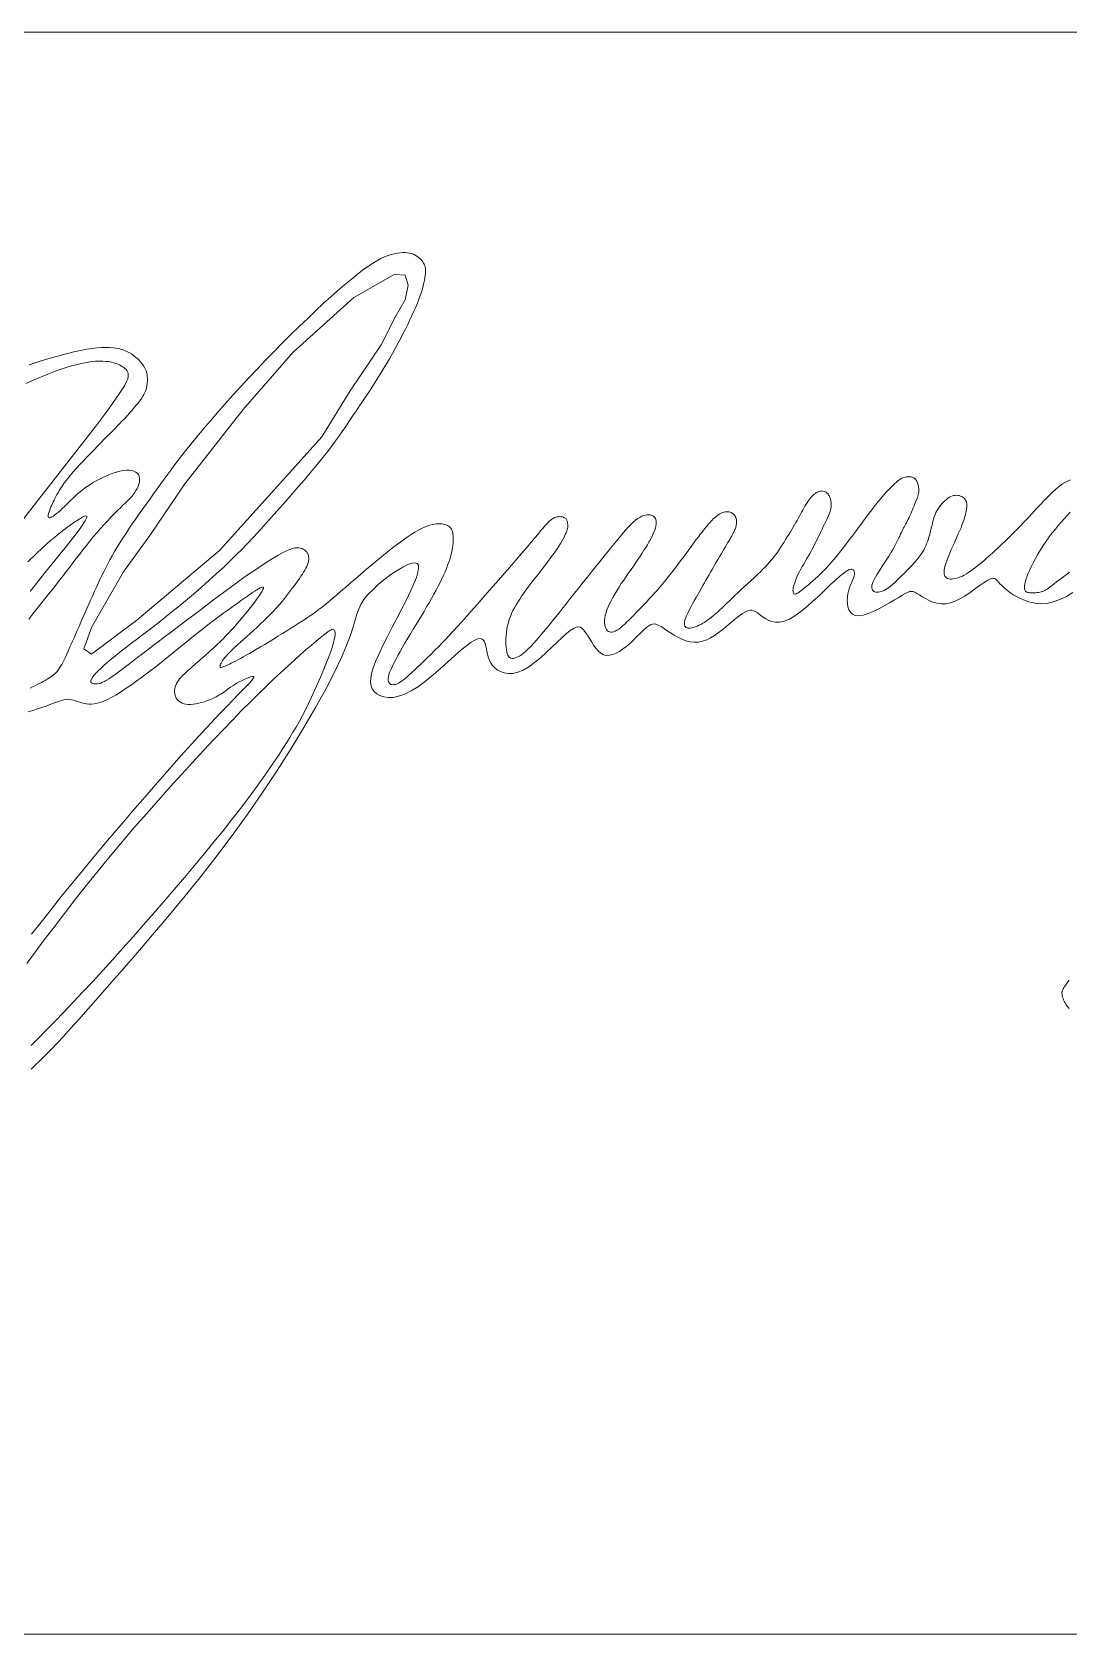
# Model space of a CAD drawing. Header units: millimetres. Extents: x -470 to 125, y -325 to 641.
# Drawn here: x 69.75 to 76.62, y -198.18 to -187.57 of the extents above; entities that cross this region are included whole.
import ezdxf

# ---------------------------------------------------------------- set-up
doc = ezdxf.new("R2010")
doc.units = ezdxf.units.MM
doc.header["$MEASUREMENT"] = 0
doc.layers.add('N2-TEXT02', color=2, linetype='Continuous', lineweight=20)

# ---------------------------------------------------------------- blocks, each defined once
blk = doc.blocks.new('X_KHUNGTEN A1$0$dangquang')
for points in [[(-11.476, 1.322), (-11.423, 1.39), (-11.369, 1.458), (-11.317, 1.523), (-11.266, 1.588), (-11.216, 1.651), (-11.167, 1.712), (-11.118, 1.773), (-11.071, 1.833), (-11.024, 1.893), (-10.978, 1.952), (-10.933, 2.011), (-10.889, 2.069), (-10.845, 2.128), (-10.8, 2.186), (-10.756, 2.243), (-10.711, 2.301), (-10.666, 2.358), (-10.619, 2.414), (-10.571, 2.47), (-10.523, 2.525), (-10.475, 2.579), (-10.427, 2.63), (-10.381, 2.679), (-10.337, 2.724), (-10.296, 2.766), (-10.258, 2.803), (-10.225, 2.836), (-10.194, 2.865), (-10.167, 2.89), (-10.143, 2.914), (-10.122, 2.936), (-10.102, 2.958), (-10.084, 2.981), (-10.067, 3.004), (-10.051, 3.03), (-10.036, 3.058), (-10.023, 3.087), (-10.013, 3.116), (-10.006, 3.144), (-10.002, 3.172), (-10.003, 3.199), (-10.008, 3.223), (-10.019, 3.244), (-10.035, 3.262), (-10.055, 3.277), (-10.081, 3.288), (-10.11, 3.296), (-10.143, 3.3), (-10.181, 3.3), (-10.221, 3.296), (-10.264, 3.288), (-10.31, 3.276), (-10.357, 3.261), (-10.405, 3.243), (-10.453, 3.223), (-10.5, 3.201), (-10.546, 3.178), (-10.589, 3.155), (-10.629, 3.132), (-10.667, 3.108), (-10.702, 3.085), (-10.735, 3.061), (-10.767, 3.036), (-10.797, 3.011), (-10.827, 2.986), (-10.857, 2.959), (-10.886, 2.931), (-10.916, 2.903), (-10.946, 2.874), (-10.975, 2.846), (-11.003, 2.818), (-11.031, 2.792), (-11.057, 2.767), (-11.083, 2.744), (-11.107, 2.724), (-11.13, 2.706), (-11.15, 2.691), (-11.169, 2.68), (-11.185, 2.672), (-11.198, 2.667), (-11.208, 2.667), (-11.216, 2.671), (-11.219, 2.679), (-11.22, 2.692), (-11.218, 2.707), (-11.213, 2.725), (-11.207, 2.746), (-11.199, 2.768), (-11.191, 2.79), (-11.182, 2.813), (-11.172, 2.836), (-11.162, 2.858), (-11.152, 2.881), (-11.141, 2.904), (-11.129, 2.927), (-11.117, 2.951), (-11.103, 2.976), (-11.088, 3.002), (-11.072, 3.03), (-11.053, 3.059), (-11.033, 3.09), (-11.01, 3.123), (-10.984, 3.158), (-10.955, 3.195), (-10.922, 3.235), (-10.886, 3.278), (-10.845, 3.325), (-10.801, 3.373), (-10.754, 3.423), (-10.706, 3.474), (-10.657, 3.524), (-10.608, 3.574), (-10.561, 3.623), (-10.515, 3.669), (-10.473, 3.712), (-10.433, 3.752), (-10.395, 3.789), (-10.36, 3.825), (-10.327, 3.858), (-10.296, 3.89), (-10.266, 3.922), (-10.237, 3.952), (-10.209, 3.981), (-10.182, 4.011), (-10.157, 4.039), (-10.132, 4.067), (-10.108, 4.094), (-10.086, 4.12), (-10.064, 4.146), (-10.044, 4.17), (-10.024, 4.193), (-10.006, 4.216), (-9.989, 4.239), (-9.973, 4.261), (-9.959, 4.284), (-9.945, 4.308), (-9.933, 4.334), (-9.922, 4.361), (-9.913, 4.391), (-9.906, 4.422), (-9.9, 4.454), (-9.897, 4.488), (-9.897, 4.522), (-9.9, 4.557), (-9.907, 4.591), (-9.917, 4.625), (-9.932, 4.658), (-9.95, 4.69), (-9.972, 4.72), (-9.996, 4.749), (-10.023, 4.777), (-10.052, 4.802), (-10.082, 4.825), (-10.112, 4.847), (-10.143, 4.866), (-10.175, 4.882), (-10.209, 4.896), (-10.243, 4.908), (-10.28, 4.918), (-10.319, 4.926), (-10.361, 4.931), (-10.406, 4.934), (-10.455, 4.935), (-10.509, 4.933), (-10.567, 4.929), (-10.633, 4.921), (-10.706, 4.909), (-10.787, 4.894), (-10.877, 4.874), (-10.978, 4.849), (-11.09, 4.819), (-11.211, 4.785), (-11.34, 4.746), (-11.474, 4.703)], [(-11.515, 4.454), (-11.374, 4.517), (-11.247, 4.569), (-11.134, 4.614), (-11.031, 4.65), (-10.938, 4.68), (-10.853, 4.704), (-10.777, 4.722), (-10.707, 4.736), (-10.644, 4.745), (-10.588, 4.751), (-10.536, 4.753), (-10.49, 4.752), (-10.448, 4.749), (-10.411, 4.745), (-10.376, 4.738), (-10.346, 4.73), (-10.318, 4.722), (-10.293, 4.712), (-10.27, 4.701), (-10.249, 4.69), (-10.23, 4.678), (-10.212, 4.667), (-10.197, 4.654), (-10.183, 4.641), (-10.171, 4.626), (-10.163, 4.61), (-10.157, 4.592), (-10.154, 4.571), (-10.155, 4.547), (-10.16, 4.518), (-10.175, 4.479), (-10.205, 4.423), (-10.255, 4.343), (-10.332, 4.232), (-10.44, 4.082), (-10.586, 3.888), (-10.775, 3.642), (-11.01, 3.34), (-11.281, 2.995), (-11.576, 2.621)], [(-11.49, 2.083), (-11.384, 2.186), (-11.285, 2.278), (-11.192, 2.36), (-11.106, 2.432), (-11.027, 2.495), (-10.957, 2.548), (-10.895, 2.592), (-10.841, 2.628), (-10.797, 2.655), (-10.762, 2.675), (-10.735, 2.688), (-10.717, 2.693), (-10.706, 2.692), (-10.703, 2.685), (-10.706, 2.671), (-10.714, 2.653), (-10.728, 2.629), (-10.746, 2.6), (-10.768, 2.566), (-10.795, 2.528), (-10.826, 2.486), (-10.861, 2.439), (-10.9, 2.388), (-10.943, 2.333), (-10.99, 2.274), (-11.04, 2.211), (-11.094, 2.145), (-11.15, 2.076), (-11.209, 2.004), (-11.269, 1.93), (-11.331, 1.852), (-11.394, 1.773), (-11.457, 1.692)], [(-11.487, 0.088), (-11.424, 0.107), (-11.362, 0.126), (-11.302, 0.146), (-11.247, 0.165), (-11.195, 0.184), (-11.15, 0.201), (-11.109, 0.215), (-11.073, 0.228), (-11.041, 0.238), (-11.012, 0.246), (-10.984, 0.251), (-10.958, 0.254), (-10.933, 0.253), (-10.907, 0.249), (-10.881, 0.242), (-10.855, 0.233), (-10.828, 0.224), (-10.8, 0.214), (-10.771, 0.205), (-10.741, 0.197), (-10.71, 0.192), (-10.678, 0.189), (-10.644, 0.189), (-10.607, 0.193), (-10.568, 0.201), (-10.527, 0.213), (-10.481, 0.23), (-10.432, 0.252), (-10.379, 0.279), (-10.321, 0.311), (-10.259, 0.349), (-10.193, 0.392), (-10.124, 0.439), (-10.051, 0.49), (-9.976, 0.545), (-9.899, 0.604), (-9.82, 0.665), (-9.739, 0.728), (-9.657, 0.793), (-9.575, 0.859), (-9.494, 0.925), (-9.414, 0.989), (-9.335, 1.053), (-9.26, 1.114), (-9.187, 1.171), (-9.119, 1.225), (-9.054, 1.274), (-8.993, 1.32), (-8.935, 1.363), (-8.88, 1.404), (-8.828, 1.441), (-8.779, 1.477), (-8.732, 1.51), (-8.687, 1.542), (-8.645, 1.572), (-8.605, 1.6), (-8.567, 1.627), (-8.532, 1.651), (-8.5, 1.673), (-8.47, 1.692), (-8.443, 1.709), (-8.419, 1.724), (-8.398, 1.735), (-8.381, 1.743), (-8.368, 1.746), (-8.359, 1.746), (-8.355, 1.74), (-8.356, 1.73), (-8.362, 1.713), (-8.374, 1.691), (-8.39, 1.664), (-8.412, 1.632), (-8.437, 1.596), (-8.465, 1.557), (-8.496, 1.516), (-8.528, 1.474), (-8.562, 1.431), (-8.597, 1.388), (-8.632, 1.345), (-8.667, 1.303), (-8.704, 1.261), (-8.74, 1.219), (-8.778, 1.178), (-8.816, 1.138), (-8.854, 1.098), (-8.893, 1.058), (-8.932, 1.02), (-8.971, 0.982), (-9.01, 0.945), (-9.049, 0.91), (-9.087, 0.875), (-9.125, 0.841), (-9.162, 0.809), (-9.198, 0.778), (-9.232, 0.748), (-9.265, 0.72), (-9.297, 0.692), (-9.327, 0.666), (-9.355, 0.641), (-9.382, 0.617), (-9.407, 0.593), (-9.43, 0.571), (-9.451, 0.549), (-9.47, 0.528), (-9.486, 0.506), (-9.5, 0.485), (-9.513, 0.464), (-9.522, 0.442), (-9.53, 0.419), (-9.535, 0.396), (-9.537, 0.372), (-9.537, 0.349), (-9.534, 0.325), (-9.529, 0.303), (-9.521, 0.281), (-9.51, 0.262), (-9.496, 0.244), (-9.48, 0.228), (-9.46, 0.215), (-9.438, 0.204), (-9.414, 0.196), (-9.386, 0.191), (-9.357, 0.187), (-9.325, 0.187), (-9.291, 0.189), (-9.255, 0.194), (-9.217, 0.201), (-9.178, 0.21), (-9.138, 0.222), (-9.099, 0.236), (-9.059, 0.251), (-9.021, 0.268), (-8.984, 0.287), (-8.949, 0.307), (-8.915, 0.327), (-8.883, 0.349), (-8.853, 0.371), (-8.823, 0.392), (-8.793, 0.414), (-8.764, 0.434), (-8.735, 0.453), (-8.706, 0.471), (-8.677, 0.487), (-8.649, 0.502), (-8.621, 0.515), (-8.595, 0.526), (-8.57, 0.536), (-8.547, 0.545), (-8.526, 0.552), (-8.509, 0.557), (-8.494, 0.559), (-8.485, 0.558), (-8.481, 0.553), (-8.483, 0.542), (-8.494, 0.526), (-8.512, 0.502), (-8.541, 0.47), (-8.58, 0.429), (-8.629, 0.378), (-8.69, 0.316), (-8.762, 0.243), (-8.846, 0.156), (-8.943, 0.056), (-9.051, -0.059), (-9.173, -0.19), (-9.307, -0.337), (-9.452, -0.498), (-9.605, -0.671), (-9.765, -0.853), (-9.93, -1.042), (-10.097, -1.235), (-10.263, -1.43), (-10.428, -1.625), (-10.588, -1.816), (-10.744, -2.004), (-10.894, -2.187), (-11.04, -2.366), (-11.18, -2.54), (-11.314, -2.709), (-11.442, -2.871)], [(-11.447, -4.664), (-11.424, -4.643), (-11.401, -4.622), (-11.377, -4.6), (-11.349, -4.574), (-11.316, -4.543), (-11.276, -4.503), (-11.228, -4.454), (-11.17, -4.393), (-11.1, -4.318), (-11.017, -4.229), (-10.922, -4.125), (-10.813, -4.004), (-10.69, -3.867), (-10.553, -3.712), (-10.401, -3.54), (-10.234, -3.348), (-10.051, -3.138), (-9.856, -2.91), (-9.65, -2.667), (-9.438, -2.41), (-9.221, -2.141), (-9.002, -1.862), (-8.786, -1.576), (-8.573, -1.283), (-8.368, -0.987), (-8.172, -0.692), (-7.988, -0.402), (-7.818, -0.122), (-7.664, 0.144), (-7.527, 0.391), (-7.411, 0.614), (-7.318, 0.808), (-7.248, 0.971), (-7.197, 1.105), (-7.161, 1.216), (-7.134, 1.308), (-7.111, 1.385), (-7.088, 1.453), (-7.059, 1.517), (-7.019, 1.58), (-6.964, 1.646), (-6.897, 1.715), (-6.822, 1.784), (-6.741, 1.851), (-6.658, 1.912), (-6.577, 1.967), (-6.502, 2.012), (-6.436, 2.046), (-6.381, 2.066), (-6.34, 2.071), (-6.311, 2.062), (-6.294, 2.038), (-6.29, 1.999), (-6.299, 1.945), (-6.32, 1.876), (-6.353, 1.791), (-6.398, 1.691), (-6.453, 1.578), (-6.514, 1.457), (-6.579, 1.331), (-6.645, 1.204), (-6.709, 1.079), (-6.769, 0.961), (-6.82, 0.852), (-6.862, 0.756), (-6.894, 0.672), (-6.916, 0.599), (-6.928, 0.536), (-6.93, 0.482), (-6.923, 0.435), (-6.907, 0.395), (-6.882, 0.36), (-6.848, 0.329), (-6.805, 0.304), (-6.755, 0.287), (-6.696, 0.278), (-6.63, 0.28), (-6.556, 0.295), (-6.475, 0.323), (-6.388, 0.366), (-6.294, 0.426), (-6.196, 0.499), (-6.097, 0.58), (-5.998, 0.666), (-5.902, 0.752), (-5.811, 0.833), (-5.728, 0.907), (-5.655, 0.967), (-5.593, 1.012), (-5.543, 1.041), (-5.502, 1.057), (-5.47, 1.061), (-5.445, 1.054), (-5.427, 1.039), (-5.413, 1.018), (-5.403, 0.991), (-5.396, 0.961), (-5.389, 0.928), (-5.383, 0.893), (-5.376, 0.856), (-5.366, 0.819), (-5.353, 0.782), (-5.335, 0.745), (-5.312, 0.71), (-5.282, 0.676), (-5.245, 0.647), (-5.201, 0.622), (-5.152, 0.605), (-5.097, 0.597), (-5.036, 0.599), (-4.971, 0.614), (-4.901, 0.642), (-4.826, 0.686), (-4.749, 0.742), (-4.671, 0.807), (-4.593, 0.876), (-4.518, 0.947), (-4.447, 1.015), (-4.381, 1.077), (-4.323, 1.13), (-4.273, 1.17), (-4.231, 1.198), (-4.195, 1.213), (-4.164, 1.218), (-4.138, 1.213), (-4.113, 1.198), (-4.091, 1.175), (-4.068, 1.144), (-4.044, 1.107), (-4.018, 1.065), (-3.992, 1.021), (-3.963, 0.976), (-3.933, 0.935), (-3.9, 0.898), (-3.866, 0.868), (-3.829, 0.847), (-3.79, 0.838), (-3.749, 0.839), (-3.706, 0.849), (-3.663, 0.867), (-3.619, 0.892), (-3.576, 0.921), (-3.533, 0.954), (-3.491, 0.989), (-3.451, 1.025), (-3.413, 1.061), (-3.377, 1.097), (-3.343, 1.131), (-3.31, 1.162), (-3.28, 1.19), (-3.252, 1.214), (-3.226, 1.233), (-3.203, 1.247), (-3.18, 1.254), (-3.158, 1.257), (-3.136, 1.254), (-3.112, 1.246), (-3.085, 1.233), (-3.056, 1.216), (-3.021, 1.193), (-2.982, 1.167), (-2.939, 1.138), (-2.891, 1.108), (-2.841, 1.079), (-2.788, 1.054), (-2.733, 1.033), (-2.677, 1.018), (-2.622, 1.012), (-2.567, 1.015), (-2.512, 1.028), (-2.458, 1.047), (-2.406, 1.073), (-2.355, 1.104), (-2.305, 1.138), (-2.257, 1.174), (-2.211, 1.211), (-2.167, 1.247), (-2.126, 1.282), (-2.086, 1.315), (-2.049, 1.345), (-2.014, 1.372), (-1.982, 1.396), (-1.952, 1.415), (-1.924, 1.428), (-1.899, 1.437), (-1.876, 1.44), (-1.855, 1.438), (-1.833, 1.432), (-1.811, 1.421), (-1.788, 1.407), (-1.764, 1.39), (-1.736, 1.369), (-1.706, 1.346), (-1.671, 1.323), (-1.633, 1.303), (-1.589, 1.287), (-1.54, 1.278), (-1.486, 1.279), (-1.425, 1.293), (-1.357, 1.321), (-1.283, 1.365), (-1.204, 1.422), (-1.122, 1.489), (-1.039, 1.562), (-0.958, 1.637), (-0.88, 1.711), (-0.809, 1.779), (-0.745, 1.839), (-0.692, 1.887), (-0.648, 1.924), (-0.612, 1.951), (-0.583, 1.969), (-0.56, 1.98), (-0.542, 1.985), (-0.528, 1.985), (-0.517, 1.981), (-0.508, 1.975), (-0.501, 1.967), (-0.496, 1.956), (-0.493, 1.943), (-0.492, 1.928), (-0.493, 1.911), (-0.497, 1.892), (-0.504, 1.871), (-0.513, 1.847), (-0.524, 1.821), (-0.536, 1.793), (-0.548, 1.763), (-0.56, 1.73), (-0.571, 1.694), (-0.579, 1.656), (-0.585, 1.615), (-0.588, 1.572), (-0.586, 1.528), (-0.579, 1.485), (-0.566, 1.446), (-0.546, 1.412), (-0.518, 1.386), (-0.481, 1.37), (-0.434, 1.365), (-0.377, 1.374), (-0.311, 1.394), (-0.241, 1.423), (-0.168, 1.458), (-0.095, 1.497), (-0.024, 1.537), (0.041, 1.576), (0.097, 1.61), (0.144, 1.639), (0.182, 1.661), (0.213, 1.676), (0.239, 1.686), (0.263, 1.689), (0.286, 1.686), (0.31, 1.677), (0.339, 1.662), (0.372, 1.642), (0.411, 1.618), (0.454, 1.593), (0.502, 1.569), (0.553, 1.547), (0.608, 1.532), (0.665, 1.523), (0.725, 1.524), (0.786, 1.537), (0.848, 1.559), (0.91, 1.589), (0.971, 1.624), (1.029, 1.662), (1.084, 1.701), (1.136, 1.739), (1.182, 1.772), (1.222, 1.801), (1.256, 1.823), (1.285, 1.84), (1.31, 1.853), (1.331, 1.86), (1.349, 1.864), (1.364, 1.863), (1.377, 1.859), (1.388, 1.852), (1.399, 1.842), (1.411, 1.828), (1.426, 1.811), (1.444, 1.791), (1.467, 1.767), (1.496, 1.74), (1.532, 1.709), (1.577, 1.675), (1.63, 1.64), (1.691, 1.606), (1.757, 1.575), (1.829, 1.55), (1.906, 1.533), (1.986, 1.525), (2.069, 1.53), (2.154, 1.549), (2.241, 1.581), (2.328, 1.623), (2.415, 1.673)], [(2.364, -3.483), (2.339, -3.517), (2.32, -3.544), (2.305, -3.566), (2.293, -3.583), (2.285, -3.598), (2.279, -3.609), (2.275, -3.619), (2.272, -3.627), (2.27, -3.635), (2.269, -3.643), (2.269, -3.651), (2.269, -3.659), (2.27, -3.667), (2.271, -3.675), (2.272, -3.684), (2.274, -3.692), (2.277, -3.702), (2.28, -3.711), (2.283, -3.721), (2.287, -3.732), (2.291, -3.742), (2.295, -3.752), (2.3, -3.763), (2.305, -3.773), (2.31, -3.783), (2.316, -3.793), (2.322, -3.803), (2.328, -3.812), (2.335, -3.822), (2.342, -3.831), (2.35, -3.84), (2.358, -3.849), (2.366, -3.858)], [(2.369, 1.944), (2.33, 1.915), (2.293, 1.888), (2.259, 1.862), (2.227, 1.837), (2.198, 1.815), (2.172, 1.794), (2.148, 1.776), (2.126, 1.759), (2.107, 1.744), (2.089, 1.731), (2.072, 1.719), (2.056, 1.709), (2.041, 1.701), (2.025, 1.694), (2.01, 1.688), (1.994, 1.683), (1.976, 1.679), (1.958, 1.676), (1.94, 1.674), (1.921, 1.672), (1.903, 1.671), (1.885, 1.671), (1.868, 1.671), (1.852, 1.671), (1.837, 1.672), (1.824, 1.673), (1.812, 1.676), (1.802, 1.679), (1.793, 1.684), (1.786, 1.691), (1.78, 1.7), (1.775, 1.711), (1.772, 1.725), (1.77, 1.742), (1.771, 1.762), (1.774, 1.786), (1.779, 1.813), (1.788, 1.845), (1.8, 1.881), (1.816, 1.922), (1.835, 1.967), (1.859, 2.017), (1.886, 2.07), (1.915, 2.126), (1.948, 2.183), (1.983, 2.241), (2.02, 2.299), (2.059, 2.357), (2.099, 2.413), (2.14, 2.467), (2.182, 2.519), (2.223, 2.569), (2.264, 2.616), (2.304, 2.661), (2.341, 2.703), (2.377, 2.742)], [(2.383, 3.174), (2.351, 3.162), (2.316, 3.144), (2.278, 3.121), (2.236, 3.09), (2.19, 3.052), (2.141, 3.007), (2.09, 2.956), (2.037, 2.902), (1.983, 2.845), (1.928, 2.786), (1.873, 2.727), (1.818, 2.669), (1.765, 2.613), (1.714, 2.559), (1.663, 2.507), (1.614, 2.458), (1.566, 2.41), (1.519, 2.364), (1.473, 2.32), (1.428, 2.278), (1.385, 2.237), (1.343, 2.198), (1.302, 2.161), (1.262, 2.126), (1.224, 2.093), (1.187, 2.062), (1.152, 2.034), (1.118, 2.007), (1.086, 1.983), (1.055, 1.961), (1.025, 1.941), (0.997, 1.923), (0.97, 1.907), (0.944, 1.894), (0.918, 1.882), (0.893, 1.872), (0.869, 1.864), (0.846, 1.859), (0.823, 1.855), (0.802, 1.853), (0.782, 1.853), (0.764, 1.856), (0.748, 1.861), (0.733, 1.868), (0.722, 1.878), (0.712, 1.891), (0.705, 1.906), (0.701, 1.925), (0.7, 1.946), (0.701, 1.972), (0.707, 2.001), (0.715, 2.034), (0.727, 2.071), (0.741, 2.111), (0.759, 2.154), (0.777, 2.199), (0.797, 2.245), (0.818, 2.291), (0.838, 2.336), (0.858, 2.38), (0.877, 2.422), (0.894, 2.462), (0.911, 2.501), (0.926, 2.537), (0.939, 2.572), (0.952, 2.606), (0.963, 2.638), (0.973, 2.669), (0.982, 2.699), (0.99, 2.728), (0.996, 2.755), (1, 2.781), (1.003, 2.806), (1.004, 2.829), (1.003, 2.851), (0.999, 2.871), (0.993, 2.889), (0.985, 2.905), (0.975, 2.919), (0.963, 2.932), (0.95, 2.942), (0.935, 2.951), (0.919, 2.958), (0.903, 2.963), (0.886, 2.966), (0.868, 2.968), (0.849, 2.967), (0.831, 2.964), (0.811, 2.959), (0.792, 2.951), (0.772, 2.941), (0.752, 2.929), (0.731, 2.913), (0.711, 2.896), (0.691, 2.876), (0.672, 2.855), (0.653, 2.833), (0.636, 2.81), (0.62, 2.786), (0.606, 2.762), (0.593, 2.738), (0.582, 2.714), (0.573, 2.691), (0.565, 2.667), (0.558, 2.644), (0.552, 2.62), (0.546, 2.596), (0.54, 2.572), (0.534, 2.548), (0.528, 2.524), (0.522, 2.499), (0.516, 2.474), (0.509, 2.449), (0.502, 2.424), (0.495, 2.399), (0.487, 2.373), (0.478, 2.348), (0.469, 2.322), (0.458, 2.295), (0.445, 2.268), (0.43, 2.239), (0.412, 2.21), (0.391, 2.178), (0.367, 2.145), (0.338, 2.11), (0.307, 2.073), (0.273, 2.036), (0.238, 1.998), (0.201, 1.961), (0.166, 1.925), (0.131, 1.891), (0.098, 1.859), (0.067, 1.83), (0.039, 1.804), (0.013, 1.781), (-0.012, 1.76), (-0.034, 1.742), (-0.056, 1.727), (-0.077, 1.713), (-0.097, 1.702), (-0.117, 1.693), (-0.137, 1.687), (-0.155, 1.682), (-0.173, 1.679), (-0.19, 1.679), (-0.206, 1.68), (-0.22, 1.684), (-0.233, 1.69), (-0.243, 1.697), (-0.252, 1.707), (-0.258, 1.72), (-0.261, 1.735), (-0.261, 1.752), (-0.259, 1.772), (-0.253, 1.794), (-0.243, 1.82), (-0.23, 1.848), (-0.213, 1.879), (-0.194, 1.911), (-0.173, 1.945), (-0.15, 1.98), (-0.127, 2.015), (-0.104, 2.05), (-0.081, 2.084), (-0.06, 2.117), (-0.04, 2.149), (-0.02, 2.18), (-0.002, 2.21), (0.015, 2.239), (0.031, 2.267), (0.046, 2.295), (0.06, 2.322), (0.074, 2.348), (0.087, 2.375), (0.099, 2.4), (0.111, 2.425), (0.122, 2.449), (0.133, 2.472), (0.143, 2.494), (0.153, 2.514), (0.163, 2.534), (0.173, 2.553), (0.183, 2.572), (0.193, 2.59), (0.204, 2.609), (0.214, 2.629), (0.224, 2.649), (0.235, 2.672), (0.246, 2.696), (0.257, 2.721), (0.269, 2.747), (0.28, 2.774), (0.291, 2.801), (0.302, 2.827), (0.312, 2.853), (0.322, 2.876), (0.33, 2.899), (0.338, 2.919), (0.345, 2.938), (0.351, 2.957), (0.356, 2.974), (0.36, 2.99), (0.363, 3.007), (0.365, 3.023), (0.365, 3.039), (0.364, 3.056), (0.362, 3.072), (0.36, 3.088), (0.356, 3.103), (0.352, 3.118), (0.347, 3.132), (0.342, 3.145), (0.337, 3.157), (0.331, 3.167), (0.324, 3.177), (0.317, 3.185), (0.308, 3.193), (0.299, 3.199), (0.288, 3.204), (0.276, 3.208), (0.263, 3.212), (0.249, 3.214), (0.233, 3.215), (0.217, 3.215), (0.2, 3.213), (0.183, 3.21), (0.165, 3.205), (0.148, 3.198), (0.131, 3.19), (0.114, 3.179), (0.097, 3.167), (0.08, 3.154), (0.062, 3.139), (0.045, 3.123), (0.027, 3.106), (0.008, 3.087), (-0.011, 3.068), (-0.031, 3.048), (-0.051, 3.026), (-0.073, 3.003), (-0.095, 2.978), (-0.118, 2.952), (-0.142, 2.924), (-0.167, 2.894), (-0.193, 2.861), (-0.22, 2.827), (-0.249, 2.79), (-0.278, 2.752), (-0.308, 2.712), (-0.339, 2.671), (-0.371, 2.628), (-0.403, 2.584), (-0.437, 2.539), (-0.471, 2.494), (-0.505, 2.448), (-0.54, 2.402), (-0.574, 2.356), (-0.608, 2.312), (-0.642, 2.269), (-0.675, 2.227), (-0.706, 2.187), (-0.737, 2.149), (-0.767, 2.113), (-0.797, 2.078), (-0.827, 2.044), (-0.857, 2.012), (-0.887, 1.98), (-0.918, 1.948), (-0.949, 1.917), (-0.981, 1.887), (-1.014, 1.857), (-1.045, 1.829), (-1.076, 1.802), (-1.105, 1.776), (-1.133, 1.753), (-1.159, 1.732), (-1.182, 1.713), (-1.203, 1.697), (-1.221, 1.684), (-1.238, 1.672), (-1.252, 1.664), (-1.265, 1.658), (-1.276, 1.654), (-1.285, 1.654), (-1.293, 1.655), (-1.299, 1.659), (-1.304, 1.666), (-1.308, 1.675), (-1.309, 1.687), (-1.31, 1.701), (-1.308, 1.718), (-1.305, 1.736), (-1.301, 1.757), (-1.294, 1.78), (-1.287, 1.805), (-1.277, 1.832), (-1.266, 1.861), (-1.253, 1.89), (-1.239, 1.921), (-1.223, 1.953), (-1.206, 1.986), (-1.187, 2.019), (-1.167, 2.053), (-1.146, 2.089), (-1.125, 2.125), (-1.103, 2.162), (-1.081, 2.2), (-1.06, 2.24), (-1.038, 2.28), (-1.017, 2.321), (-0.997, 2.362), (-0.978, 2.402), (-0.959, 2.442), (-0.94, 2.48), (-0.923, 2.517), (-0.907, 2.551), (-0.891, 2.582), (-0.877, 2.611), (-0.864, 2.637), (-0.851, 2.662), (-0.841, 2.685), (-0.831, 2.707), (-0.822, 2.729), (-0.815, 2.75), (-0.81, 2.771), (-0.805, 2.792), (-0.803, 2.813), (-0.801, 2.833), (-0.801, 2.854), (-0.802, 2.873), (-0.805, 2.892), (-0.809, 2.91), (-0.814, 2.928), (-0.821, 2.944), (-0.829, 2.96), (-0.838, 2.974), (-0.848, 2.987), (-0.858, 2.998), (-0.869, 3.007), (-0.881, 3.014), (-0.893, 3.02), (-0.906, 3.023), (-0.919, 3.025), (-0.932, 3.024), (-0.945, 3.023), (-0.958, 3.019), (-0.972, 3.014), (-0.985, 3.008), (-0.999, 3.001), (-1.012, 2.992), (-1.026, 2.982), (-1.04, 2.971), (-1.053, 2.958), (-1.067, 2.943), (-1.081, 2.927), (-1.095, 2.909), (-1.109, 2.889), (-1.123, 2.868), (-1.137, 2.845), (-1.151, 2.821), (-1.166, 2.796), (-1.18, 2.77), (-1.195, 2.743), (-1.21, 2.716), (-1.225, 2.689), (-1.24, 2.661), (-1.256, 2.633), (-1.272, 2.605), (-1.289, 2.575), (-1.306, 2.545), (-1.324, 2.514), (-1.344, 2.482), (-1.364, 2.448), (-1.385, 2.413), (-1.407, 2.378), (-1.429, 2.343), (-1.452, 2.307), (-1.475, 2.272), (-1.499, 2.238), (-1.522, 2.204), (-1.546, 2.172), (-1.57, 2.141), (-1.594, 2.111), (-1.62, 2.08), (-1.648, 2.049), (-1.677, 2.018), (-1.709, 1.985), (-1.744, 1.95), (-1.783, 1.914), (-1.823, 1.875), (-1.866, 1.836), (-1.91, 1.796), (-1.954, 1.755), (-1.998, 1.715), (-2.041, 1.676), (-2.081, 1.638), (-2.12, 1.601), (-2.156, 1.566), (-2.19, 1.533), (-2.222, 1.501), (-2.253, 1.471), (-2.283, 1.442), (-2.313, 1.415), (-2.341, 1.389), (-2.37, 1.365), (-2.399, 1.342), (-2.427, 1.32), (-2.455, 1.301), (-2.483, 1.282), (-2.51, 1.266), (-2.536, 1.251), (-2.561, 1.238), (-2.586, 1.227), (-2.609, 1.217), (-2.631, 1.21), (-2.652, 1.205), (-2.671, 1.201), (-2.689, 1.2), (-2.705, 1.201), (-2.719, 1.204), (-2.731, 1.21), (-2.741, 1.218), (-2.748, 1.229), (-2.753, 1.243), (-2.754, 1.26), (-2.753, 1.281), (-2.747, 1.305), (-2.739, 1.333), (-2.726, 1.366), (-2.709, 1.402), (-2.69, 1.441), (-2.669, 1.481), (-2.646, 1.523), (-2.623, 1.566), (-2.599, 1.608), (-2.575, 1.65), (-2.552, 1.69), (-2.53, 1.728), (-2.509, 1.766), (-2.488, 1.803), (-2.467, 1.839), (-2.447, 1.874), (-2.426, 1.91), (-2.406, 1.946), (-2.385, 1.982), (-2.364, 2.019), (-2.343, 2.055), (-2.322, 2.091), (-2.302, 2.126), (-2.282, 2.16), (-2.262, 2.194), (-2.244, 2.225), (-2.226, 2.255), (-2.209, 2.283), (-2.194, 2.31), (-2.179, 2.335), (-2.165, 2.359), (-2.152, 2.381), (-2.14, 2.402), (-2.129, 2.421), (-2.119, 2.439), (-2.11, 2.456), (-2.102, 2.472), (-2.094, 2.487), (-2.087, 2.502), (-2.081, 2.516), (-2.076, 2.53), (-2.071, 2.544), (-2.067, 2.558), (-2.064, 2.572), (-2.061, 2.586), (-2.06, 2.6), (-2.059, 2.615), (-2.06, 2.629), (-2.062, 2.643), (-2.065, 2.657), (-2.07, 2.671), (-2.077, 2.684), (-2.085, 2.697), (-2.094, 2.709), (-2.105, 2.72), (-2.117, 2.729), (-2.13, 2.737), (-2.144, 2.743), (-2.16, 2.747), (-2.177, 2.749), (-2.194, 2.749), (-2.212, 2.747), (-2.23, 2.743), (-2.249, 2.737), (-2.267, 2.729), (-2.285, 2.72), (-2.303, 2.709), (-2.32, 2.696), (-2.337, 2.683), (-2.353, 2.668), (-2.37, 2.653), (-2.386, 2.636), (-2.401, 2.62), (-2.417, 2.603), (-2.432, 2.586), (-2.447, 2.568), (-2.464, 2.549), (-2.481, 2.528), (-2.499, 2.505), (-2.52, 2.479), (-2.543, 2.45), (-2.568, 2.416), (-2.596, 2.378), (-2.627, 2.336), (-2.66, 2.292), (-2.695, 2.244), (-2.731, 2.195), (-2.768, 2.146), (-2.805, 2.096), (-2.841, 2.047), (-2.877, 1.999), (-2.913, 1.953), (-2.948, 1.908), (-2.983, 1.864), (-3.018, 1.821), (-3.052, 1.779), (-3.087, 1.739), (-3.121, 1.699), (-3.156, 1.66), (-3.191, 1.622), (-3.226, 1.585), (-3.26, 1.548), (-3.295, 1.512), (-3.329, 1.477), (-3.362, 1.443), (-3.395, 1.409), (-3.427, 1.375), (-3.459, 1.343), (-3.49, 1.312), (-3.519, 1.283), (-3.548, 1.255), (-3.576, 1.23), (-3.602, 1.208), (-3.628, 1.189), (-3.652, 1.174), (-3.674, 1.162), (-3.696, 1.153), (-3.715, 1.149), (-3.734, 1.148), (-3.75, 1.15), (-3.766, 1.157), (-3.779, 1.167), (-3.791, 1.182), (-3.8, 1.199), (-3.808, 1.221), (-3.813, 1.245), (-3.816, 1.272), (-3.816, 1.302), (-3.813, 1.334), (-3.807, 1.368), (-3.797, 1.405), (-3.785, 1.442), (-3.769, 1.482), (-3.751, 1.523), (-3.73, 1.565), (-3.707, 1.609), (-3.681, 1.653), (-3.654, 1.699), (-3.624, 1.746), (-3.594, 1.793), (-3.562, 1.84), (-3.529, 1.888), (-3.497, 1.935), (-3.464, 1.982), (-3.432, 2.027), (-3.402, 2.072), (-3.372, 2.115), (-3.344, 2.156), (-3.317, 2.197), (-3.292, 2.236), (-3.268, 2.273), (-3.246, 2.31), (-3.226, 2.345), (-3.207, 2.379), (-3.189, 2.412), (-3.174, 2.444), (-3.16, 2.475), (-3.149, 2.504), (-3.14, 2.532), (-3.133, 2.558), (-3.129, 2.582), (-3.128, 2.605), (-3.129, 2.625), (-3.133, 2.644), (-3.14, 2.66), (-3.149, 2.674), (-3.161, 2.686), (-3.175, 2.695), (-3.19, 2.703), (-3.208, 2.707), (-3.228, 2.709), (-3.249, 2.709), (-3.272, 2.705), (-3.296, 2.698), (-3.322, 2.688), (-3.349, 2.674), (-3.376, 2.657), (-3.405, 2.635), (-3.435, 2.61), (-3.466, 2.58), (-3.498, 2.547), (-3.532, 2.509), (-3.567, 2.468), (-3.605, 2.423), (-3.645, 2.374), (-3.687, 2.322), (-3.732, 2.267), (-3.78, 2.208), (-3.83, 2.147), (-3.881, 2.083), (-3.935, 2.018), (-3.989, 1.95), (-4.045, 1.88), (-4.102, 1.81), (-4.159, 1.738), (-4.216, 1.666), (-4.272, 1.594), (-4.329, 1.523), (-4.384, 1.453), (-4.438, 1.384), (-4.491, 1.319), (-4.541, 1.256), (-4.59, 1.197), (-4.636, 1.141), (-4.68, 1.089), (-4.721, 1.041), (-4.761, 0.998), (-4.798, 0.958), (-4.833, 0.924), (-4.865, 0.893), (-4.895, 0.868), (-4.923, 0.847), (-4.949, 0.83), (-4.972, 0.817), (-4.994, 0.808), (-5.013, 0.802), (-5.031, 0.799), (-5.048, 0.799), (-5.062, 0.802), (-5.075, 0.808), (-5.086, 0.816), (-5.096, 0.828), (-5.105, 0.843), (-5.112, 0.863), (-5.118, 0.886), (-5.122, 0.914), (-5.126, 0.946), (-5.128, 0.981), (-5.128, 1.02), (-5.128, 1.062), (-5.125, 1.104), (-5.121, 1.148), (-5.115, 1.192), (-5.106, 1.235), (-5.096, 1.276), (-5.084, 1.317), (-5.07, 1.356), (-5.054, 1.395), (-5.036, 1.434), (-5.016, 1.472), (-4.994, 1.51), (-4.971, 1.548), (-4.946, 1.587), (-4.92, 1.626), (-4.892, 1.665), (-4.863, 1.706), (-4.832, 1.746), (-4.801, 1.788), (-4.769, 1.83), (-4.735, 1.873), (-4.701, 1.916), (-4.667, 1.96), (-4.633, 2.004), (-4.599, 2.048), (-4.566, 2.092), (-4.534, 2.134), (-4.503, 2.176), (-4.475, 2.216), (-4.448, 2.255), (-4.424, 2.291), (-4.403, 2.326), (-4.383, 2.359), (-4.366, 2.39), (-4.351, 2.419), (-4.339, 2.445), (-4.328, 2.469), (-4.32, 2.49), (-4.314, 2.51), (-4.31, 2.527), (-4.307, 2.542), (-4.306, 2.557), (-4.306, 2.57), (-4.306, 2.582), (-4.308, 2.593), (-4.309, 2.604), (-4.311, 2.614), (-4.314, 2.624), (-4.317, 2.634), (-4.322, 2.643), (-4.327, 2.651), (-4.334, 2.658), (-4.342, 2.665), (-4.352, 2.67), (-4.362, 2.675), (-4.374, 2.679), (-4.387, 2.682), (-4.401, 2.683), (-4.415, 2.684), (-4.43, 2.683), (-4.445, 2.681), (-4.46, 2.677), (-4.476, 2.672), (-4.491, 2.665), (-4.507, 2.656), (-4.524, 2.645), (-4.54, 2.632), (-4.558, 2.617), (-4.576, 2.599), (-4.595, 2.579), (-4.615, 2.555), (-4.639, 2.527), (-4.668, 2.493), (-4.702, 2.451), (-4.743, 2.401), (-4.792, 2.342), (-4.851, 2.273), (-4.92, 2.193), (-4.997, 2.103), (-5.081, 2.007), (-5.168, 1.907), (-5.257, 1.805), (-5.346, 1.704), (-5.432, 1.607), (-5.513, 1.515), (-5.586, 1.432), (-5.654, 1.356), (-5.716, 1.286), (-5.774, 1.222), (-5.828, 1.163), (-5.879, 1.107), (-5.929, 1.054), (-5.979, 1.003), (-6.028, 0.952), (-6.077, 0.903), (-6.125, 0.855), (-6.173, 0.808), (-6.218, 0.764), (-6.262, 0.722), (-6.304, 0.682), (-6.342, 0.646), (-6.378, 0.613), (-6.41, 0.583), (-6.44, 0.557), (-6.467, 0.534), (-6.492, 0.513), (-6.516, 0.496), (-6.538, 0.481), (-6.558, 0.469), (-6.578, 0.46), (-6.596, 0.453), (-6.614, 0.449), (-6.63, 0.448), (-6.644, 0.449), (-6.658, 0.452), (-6.669, 0.458), (-6.679, 0.467), (-6.686, 0.477), (-6.692, 0.491), (-6.695, 0.507), (-6.695, 0.527), (-6.692, 0.551), (-6.686, 0.579), (-6.676, 0.611), (-6.662, 0.647), (-6.643, 0.688), (-6.621, 0.734), (-6.595, 0.784), (-6.567, 0.837), (-6.536, 0.892), (-6.503, 0.949), (-6.468, 1.008), (-6.433, 1.067), (-6.397, 1.127), (-6.361, 1.187), (-6.325, 1.247), (-6.289, 1.306), (-6.253, 1.366), (-6.218, 1.424), (-6.184, 1.482), (-6.151, 1.539), (-6.119, 1.596), (-6.088, 1.651), (-6.059, 1.705), (-6.031, 1.757), (-6.005, 1.808), (-5.981, 1.858), (-5.959, 1.906), (-5.938, 1.951), (-5.92, 1.995), (-5.904, 2.037), (-5.889, 2.077), (-5.877, 2.114), (-5.866, 2.15), (-5.857, 2.184), (-5.85, 2.216), (-5.844, 2.246), (-5.839, 2.275), (-5.836, 2.301), (-5.833, 2.326), (-5.832, 2.35), (-5.831, 2.372), (-5.831, 2.392), (-5.832, 2.412), (-5.833, 2.43), (-5.835, 2.447), (-5.837, 2.463), (-5.84, 2.479), (-5.843, 2.493), (-5.848, 2.506), (-5.854, 2.518), (-5.861, 2.53), (-5.87, 2.54), (-5.881, 2.55), (-5.893, 2.559), (-5.907, 2.567), (-5.923, 2.574), (-5.94, 2.579), (-5.959, 2.583), (-5.98, 2.587), (-6.002, 2.588), (-6.026, 2.588), (-6.052, 2.587), (-6.08, 2.583), (-6.109, 2.577), (-6.141, 2.569), (-6.175, 2.557), (-6.212, 2.542), (-6.252, 2.524), (-6.294, 2.502), (-6.34, 2.476), (-6.389, 2.445), (-6.441, 2.411), (-6.496, 2.372), (-6.556, 2.328), (-6.619, 2.28), (-6.686, 2.228), (-6.757, 2.171), (-6.831, 2.11), (-6.907, 2.047), (-6.983, 1.983), (-7.058, 1.919), (-7.131, 1.857), (-7.201, 1.797), (-7.265, 1.742), (-7.324, 1.691), (-7.378, 1.645), (-7.427, 1.603), (-7.472, 1.565), (-7.514, 1.53), (-7.552, 1.498), (-7.589, 1.469), (-7.625, 1.442), (-7.66, 1.416), (-7.695, 1.391), (-7.731, 1.367), (-7.767, 1.342), (-7.806, 1.317), (-7.847, 1.291), (-7.891, 1.263), (-7.939, 1.233), (-7.991, 1.2), (-8.046, 1.166), (-8.103, 1.129), (-8.162, 1.092), (-8.222, 1.055), (-8.281, 1.018), (-8.338, 0.983), (-8.394, 0.95), (-8.446, 0.919), (-8.495, 0.89), (-8.541, 0.864), (-8.584, 0.84), (-8.624, 0.818), (-8.662, 0.798), (-8.696, 0.78), (-8.728, 0.763), (-8.757, 0.748), (-8.783, 0.735), (-8.807, 0.723), (-8.828, 0.713), (-8.848, 0.703), (-8.865, 0.696), (-8.88, 0.69), (-8.893, 0.685), (-8.904, 0.681), (-8.913, 0.679), (-8.921, 0.679), (-8.927, 0.68), (-8.931, 0.682), (-8.933, 0.687), (-8.934, 0.693), (-8.933, 0.701), (-8.93, 0.711), (-8.926, 0.722), (-8.919, 0.736), (-8.91, 0.752), (-8.899, 0.77), (-8.885, 0.789), (-8.868, 0.811), (-8.848, 0.834), (-8.824, 0.859), (-8.797, 0.886), (-8.767, 0.915), (-8.735, 0.946), (-8.699, 0.979), (-8.661, 1.014), (-8.621, 1.05), (-8.578, 1.089), (-8.533, 1.129), (-8.487, 1.171), (-8.44, 1.214), (-8.393, 1.257), (-8.346, 1.302), (-8.301, 1.346), (-8.257, 1.389), (-8.215, 1.432), (-8.177, 1.474), (-8.141, 1.515), (-8.108, 1.554), (-8.077, 1.593), (-8.047, 1.63), (-8.02, 1.666), (-7.993, 1.701), (-7.968, 1.735), (-7.944, 1.768), (-7.92, 1.8), (-7.897, 1.831), (-7.876, 1.861), (-7.856, 1.89), (-7.837, 1.918), (-7.82, 1.945), (-7.805, 1.971), (-7.791, 1.997), (-7.779, 2.022), (-7.77, 2.046), (-7.762, 2.069), (-7.756, 2.092), (-7.753, 2.113), (-7.752, 2.133), (-7.754, 2.152), (-7.757, 2.171), (-7.764, 2.188), (-7.772, 2.203), (-7.782, 2.218), (-7.795, 2.231), (-7.809, 2.242), (-7.825, 2.252), (-7.842, 2.26), (-7.861, 2.266), (-7.883, 2.27), (-7.907, 2.27), (-7.936, 2.267), (-7.968, 2.259), (-8.006, 2.246), (-8.05, 2.228), (-8.101, 2.203), (-8.159, 2.171), (-8.224, 2.133), (-8.295, 2.089), (-8.37, 2.04), (-8.449, 1.987), (-8.531, 1.931), (-8.614, 1.873), (-8.699, 1.812), (-8.784, 1.751), (-8.868, 1.688), (-8.953, 1.625), (-9.037, 1.562), (-9.12, 1.499), (-9.202, 1.437), (-9.284, 1.375), (-9.365, 1.314), (-9.444, 1.254), (-9.522, 1.196), (-9.597, 1.139), (-9.67, 1.084), (-9.74, 1.032), (-9.806, 0.983), (-9.868, 0.936), (-9.926, 0.892), (-9.978, 0.852), (-10.027, 0.815), (-10.071, 0.781), (-10.112, 0.749), (-10.151, 0.719), (-10.187, 0.691), (-10.222, 0.664), (-10.255, 0.639), (-10.289, 0.613), (-10.321, 0.589), (-10.353, 0.566), (-10.384, 0.545), (-10.414, 0.525), (-10.443, 0.507), (-10.47, 0.492), (-10.496, 0.48), (-10.52, 0.47), (-10.542, 0.464), (-10.562, 0.46), (-10.581, 0.458), (-10.597, 0.458), (-10.612, 0.46), (-10.625, 0.463), (-10.635, 0.468), (-10.644, 0.474), (-10.65, 0.482), (-10.653, 0.491), (-10.652, 0.502), (-10.648, 0.515), (-10.639, 0.532), (-10.626, 0.551), (-10.608, 0.574), (-10.584, 0.601), (-10.554, 0.632), (-10.519, 0.666), (-10.479, 0.703), (-10.433, 0.744), (-10.382, 0.787), (-10.325, 0.834), (-10.263, 0.884), (-10.195, 0.936), (-10.123, 0.991), (-10.045, 1.05), (-9.963, 1.112), (-9.877, 1.177), (-9.786, 1.246), (-9.692, 1.32), (-9.594, 1.398), (-9.493, 1.48), (-9.39, 1.565), (-9.286, 1.654), (-9.183, 1.743), (-9.081, 1.833), (-8.982, 1.922), (-8.888, 2.009), (-8.799, 2.094), (-8.716, 2.174), (-8.638, 2.252), (-8.565, 2.328), (-8.494, 2.404), (-8.424, 2.479), (-8.355, 2.556), (-8.284, 2.636), (-8.211, 2.718), (-8.134, 2.805), (-8.054, 2.895), (-7.973, 2.988), (-7.891, 3.081), (-7.81, 3.174), (-7.732, 3.266), (-7.657, 3.356), (-7.587, 3.442), (-7.522, 3.523), (-7.463, 3.601), (-7.408, 3.675), (-7.356, 3.747), (-7.307, 3.816), (-7.26, 3.884), (-7.213, 3.952), (-7.168, 4.02), (-7.121, 4.088), (-7.075, 4.157), (-7.028, 4.227), (-6.982, 4.297), (-6.936, 4.367), (-6.89, 4.437), (-6.845, 4.507), (-6.802, 4.577), (-6.76, 4.647), (-6.718, 4.716), (-6.679, 4.784), (-6.64, 4.852), (-6.603, 4.919), (-6.567, 4.985), (-6.532, 5.05), (-6.499, 5.114), (-6.467, 5.178), (-6.436, 5.239), (-6.406, 5.3), (-6.379, 5.359), (-6.353, 5.416), (-6.329, 5.471), (-6.307, 5.524), (-6.287, 5.575), (-6.269, 5.624), (-6.254, 5.67), (-6.241, 5.713), (-6.229, 5.754), (-6.22, 5.793), (-6.212, 5.828), (-6.206, 5.861), (-6.202, 5.891), (-6.199, 5.918), (-6.198, 5.943), (-6.198, 5.965), (-6.2, 5.985), (-6.204, 6.004), (-6.209, 6.022), (-6.216, 6.04), (-6.224, 6.057), (-6.235, 6.073), (-6.247, 6.09), (-6.261, 6.106), (-6.277, 6.122), (-6.295, 6.137), (-6.314, 6.15), (-6.336, 6.163), (-6.359, 6.173), (-6.384, 6.182), (-6.412, 6.189), (-6.441, 6.194), (-6.471, 6.196), (-6.504, 6.196), (-6.539, 6.194), (-6.575, 6.189), (-6.614, 6.181), (-6.654, 6.171), (-6.697, 6.156), (-6.743, 6.138), (-6.792, 6.115), (-6.846, 6.086), (-6.904, 6.051), (-6.966, 6.01), (-7.035, 5.961), (-7.109, 5.904), (-7.189, 5.84), (-7.275, 5.769), (-7.365, 5.691), (-7.46, 5.607), (-7.559, 5.517), (-7.661, 5.421), (-7.766, 5.321), (-7.874, 5.217), (-7.985, 5.109), (-8.096, 4.998), (-8.209, 4.884), (-8.322, 4.768), (-8.434, 4.651), (-8.545, 4.533), (-8.654, 4.415), (-8.761, 4.298), (-8.864, 4.182), (-8.965, 4.068), (-9.061, 3.958), (-9.152, 3.85), (-9.238, 3.748), (-9.318, 3.65), (-9.392, 3.559), (-9.459, 3.474), (-9.52, 3.395), (-9.576, 3.321), (-9.628, 3.25), (-9.677, 3.183), (-9.724, 3.117), (-9.77, 3.052), (-9.816, 2.987), (-9.864, 2.921), (-9.912, 2.854), (-9.96, 2.787), (-10.008, 2.72), (-10.055, 2.653), (-10.101, 2.586), (-10.146, 2.521), (-10.188, 2.457), (-10.229, 2.395), (-10.266, 2.335), (-10.302, 2.276), (-10.336, 2.219), (-10.368, 2.163), (-10.398, 2.108), (-10.427, 2.054), (-10.454, 2.002), (-10.48, 1.95), (-10.505, 1.899), (-10.53, 1.848), (-10.554, 1.796), (-10.578, 1.744), (-10.602, 1.691), (-10.626, 1.636), (-10.651, 1.58), (-10.677, 1.521), (-10.704, 1.461), (-10.73, 1.401), (-10.757, 1.34), (-10.783, 1.281), (-10.808, 1.224), (-10.832, 1.169), (-10.855, 1.118), (-10.875, 1.071), (-10.895, 1.028), (-10.912, 0.988), (-10.929, 0.951), (-10.944, 0.917), (-10.959, 0.885), (-10.973, 0.855), (-10.986, 0.825), (-10.999, 0.797), (-11.013, 0.77), (-11.026, 0.743), (-11.039, 0.718), (-11.053, 0.694), (-11.067, 0.671), (-11.082, 0.65), (-11.097, 0.63), (-11.114, 0.611), (-11.131, 0.594), (-11.149, 0.578), (-11.169, 0.562), (-11.189, 0.548), (-11.211, 0.534), (-11.234, 0.52), (-11.258, 0.506), (-11.284, 0.492), (-11.31, 0.478), (-11.338, 0.463), (-11.367, 0.449), (-11.397, 0.434), (-11.428, 0.419), (-11.46, 0.404)], [(-11.505, -3.26), (-11.394, -3.11), (-11.272, -2.947), (-11.141, -2.775), (-11.003, -2.595), (-10.858, -2.409), (-10.707, -2.218), (-10.552, -2.026), (-10.394, -1.833), (-10.234, -1.642), (-10.073, -1.453), (-9.913, -1.268), (-9.753, -1.087), (-9.597, -0.912), (-9.443, -0.743), (-9.295, -0.581), (-9.152, -0.427), (-9.016, -0.282), (-8.887, -0.146), (-8.764, -0.017), (-8.646, 0.103), (-8.533, 0.217), (-8.425, 0.324), (-8.321, 0.426), (-8.221, 0.521), (-8.125, 0.612), (-8.032, 0.697), (-7.944, 0.776), (-7.862, 0.849), (-7.786, 0.915), (-7.717, 0.974), (-7.655, 1.026), (-7.602, 1.07), (-7.558, 1.106), (-7.522, 1.135), (-7.493, 1.156), (-7.47, 1.171), (-7.452, 1.18), (-7.439, 1.185), (-7.428, 1.184), (-7.419, 1.18), (-7.411, 1.172), (-7.405, 1.16), (-7.401, 1.142), (-7.401, 1.118), (-7.404, 1.085), (-7.412, 1.043), (-7.426, 0.992), (-7.446, 0.928), (-7.472, 0.853), (-7.505, 0.768), (-7.542, 0.676), (-7.583, 0.578), (-7.626, 0.478), (-7.671, 0.379), (-7.715, 0.282), (-7.759, 0.191), (-7.801, 0.106), (-7.842, 0.028), (-7.881, -0.045), (-7.921, -0.116), (-7.962, -0.185), (-8.004, -0.254), (-8.049, -0.325), (-8.097, -0.399), (-8.148, -0.479), (-8.204, -0.564), (-8.265, -0.654), (-8.332, -0.752), (-8.406, -0.856), (-8.486, -0.967), (-8.575, -1.087), (-8.672, -1.214), (-8.778, -1.35), (-8.892, -1.494), (-9.013, -1.643), (-9.14, -1.797), (-9.271, -1.955), (-9.406, -2.115), (-9.542, -2.275), (-9.68, -2.436), (-9.817, -2.595), (-9.954, -2.751), (-10.09, -2.906), (-10.225, -3.058), (-10.36, -3.208), (-10.493, -3.355), (-10.625, -3.498), (-10.756, -3.638), (-10.885, -3.774), (-11.01, -3.906), (-11.131, -4.03), (-11.245, -4.147), (-11.35, -4.254), (-11.445, -4.35)]]:
    blk.add_lwpolyline(points)
for points in [[(-6.788, 4.97), (-7.202, 4.355), (-7.577, 3.746), (-8.209, 3.046), (-8.941, 2.234), (-10.04, 1.307), (-10.642, 0.855), (-10.744, 0.925), (-10.639, 1.218), (-10.215, 1.948), (-9.865, 2.432), (-9.403, 3.12), (-8.623, 4.107), (-7.963, 4.868), (-7.151, 5.597), (-6.616, 5.906), (-6.47, 5.897), (-6.428, 5.763), (-6.47, 5.566), (-6.603, 5.339)], [(-8.209, 3.046), (-8.941, 2.234), (-10.04, 1.307), (-10.642, 0.855), (-10.744, 0.925), (-10.639, 1.218), (-10.215, 1.948), (-9.865, 2.432), (-9.403, 3.12), (-8.623, 4.107), (-7.963, 4.868), (-7.151, 5.597), (-6.616, 5.906), (-6.47, 5.897), (-6.428, 5.763), (-6.47, 5.566), (-6.603, 5.339), (-6.788, 4.97), (-7.202, 4.355), (-7.577, 3.746)], [(-6.616, 5.906), (-6.47, 5.897), (-6.428, 5.763), (-6.47, 5.566), (-6.603, 5.339), (-6.788, 4.97), (-7.202, 4.355), (-7.577, 3.746), (-8.209, 3.046), (-8.941, 2.234), (-10.04, 1.307), (-10.642, 0.855), (-10.744, 0.925), (-10.639, 1.218), (-10.215, 1.948), (-9.865, 2.432), (-9.403, 3.12), (-8.623, 4.107), (-7.963, 4.868), (-7.151, 5.597)]]:
    blk.add_lwpolyline(points, close=True)

msp = doc.modelspace()

# ---------------------------------------------------------------- linework, layer by layer
at = {"layer": 'N2-TEXT02'}
for p, q in [((51.29, -187.571), (114.926, -187.571)), ((51.29, -198.177), (114.926, -198.177))]:
    msp.add_line(p, q, dxfattribs=at)

# ---------------------------------------------------------------- block references
at = {"layer": 'N2-TEXT02', "xscale": 0.4977777777777764, "yscale": 0.4977777777777764, "zscale": 0.4977777777777764}
msp.add_blockref('X_KHUNGTEN A1$0$dangquang', (75.446, -192.115), dxfattribs=at)

doc.saveas('drawing.dxf')
